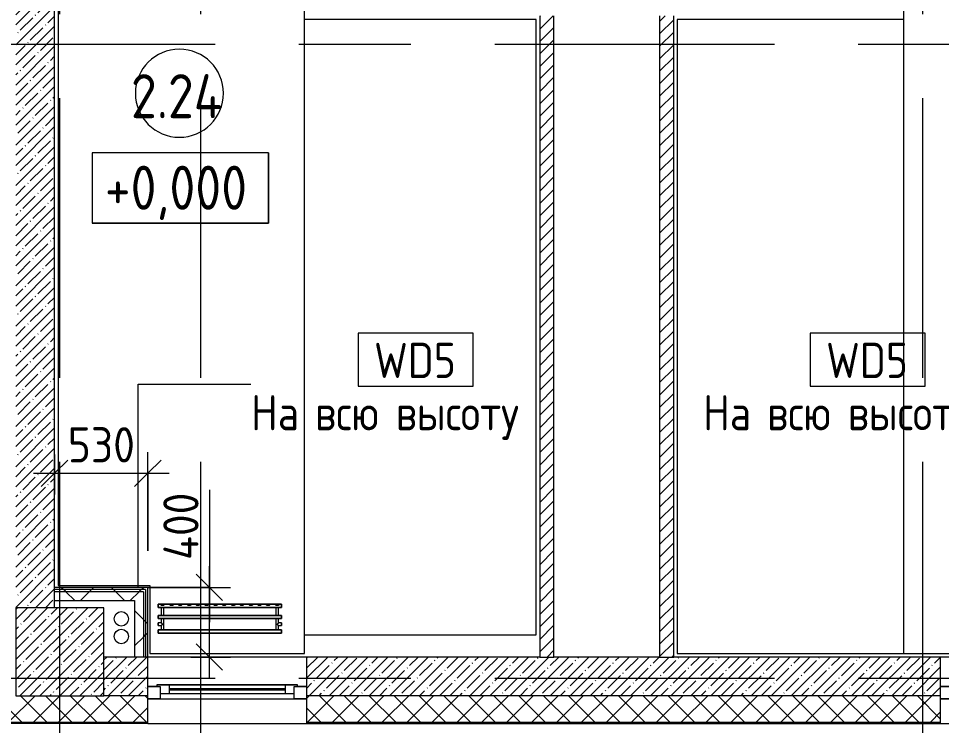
# Model space of a CAD drawing. Header units: millimetres. Extents: x 35143 to 244272, y -8553 to 29000.
# Drawn here: x 65425 to 70665, y -269 to 3745 of the extents above; entities that cross this region are included whole.
import ezdxf

# ---------------------------------------------------------------- set-up
doc = ezdxf.new("R2010")
doc.units = ezdxf.units.MM
doc.linetypes.add('Осевая', pattern=[3175, 635, -476.25, 1587.5, -476.25])
for name, color, linetype, lineweight in [('A-ANNO-DIMS', 7, 'Continuous', 9), ('A-ANNO-DIMS-100', 7, 'Continuous', 9), ('A-AREA-IDEN', 7, 'Continuous', 9), ('A-DETL', 7, 'Continuous', 9), ('A-GLAZ', 7, 'Continuous', 9), ('A-WALL', 7, 'Continuous', 9), ('A-WALL-1', 7, 'Continuous', 13), ('A-WALL-IDEN', 7, 'Continuous', 9), ('G-ANNO-DIMS', 7, 'Continuous', 9), ('I-WALL', 7, 'Continuous', 9), ('S-COLS', 7, 'Continuous', 9), ('Оси', 7, 'Continuous', 9), ('Оси-2', 7, 'Осевая', 9)]:
    doc.layers.add(name, color=color, linetype=linetype, lineweight=lineweight)
for name, color, linetype, lineweight, true_color in [('A-FLOR-1', 7, 'Continuous', 9, 0xaaaaaa), ('A-WALL-2', 7, 'Continuous', 13, 0x008040), ('I-WALL-2', 7, 'Continuous', 9, 0x008040), ('M-EQPM-1', 7, 'Continuous', 9, 0xaaaaaa)]:
    doc.layers.add(name, color=color, linetype=linetype, lineweight=lineweight, true_color=true_color)
doc.styles.add('GOST Common', font='GOST_Common.ttf', dxfattribs={"width": 0.9, "height": 250})
doc.styles.add('GOST Common_1', font='GOST_Common.ttf', dxfattribs={"width": 0.9, "height": 200})
doc.styles.add('ISOCPEUR_1', font='isocpeur.ttf', dxfattribs={"width": 0.9, "height": 200})
doc.dimstyles.new('ISO-2_0_0_9К_Средний_округл2', dxfattribs={"dimscale": 304.8, "dimtxt": 199.196235, "dimasz": 0.492126, "dimexe": 0.393701, "dimexo": 0, "dimgap": 0, "dimtad": 1, "dimdec": 0, "dimrnd": 10, "dimzin": 0, "dimdsep": 46, "dimtxsty": 'ISOCPEUR_1', "dimblk1": 'OBLIQUE', "dimblk2": 'OBLIQUE', "dimsah": 1, "dimcen": 0.09, "dimdle": 0.393701, "dimazin": 0, "dimtfac": 1, "dimtdec": 4, "dimtix": 1, "dimtmove": 0, "dimatfit": 3, "dimfxl": 1, "dimtvp": 1, "dimtolj": 1, "dimtzin": 0, "dimarcsym": 2})
doc.dimstyles.new('ISO-2_0_0_9К_Средний_округл2_1', dxfattribs={"dimscale": 304.8, "dimtxt": 199.196235, "dimasz": 0.492126, "dimexe": 0.393701, "dimexo": 0, "dimgap": 0, "dimtad": 1, "dimdec": 0, "dimrnd": 10, "dimzin": 0, "dimdsep": 46, "dimtxsty": 'ISOCPEUR_1', "dimblk1": 'OBLIQUE', "dimblk2": 'OBLIQUE', "dimsah": 1, "dimcen": 0.09, "dimdle": 0.393701, "dimazin": 0, "dimtfac": 1, "dimtdec": 4, "dimtix": 1, "dimtmove": 1, "dimatfit": 3, "dimfxl": 1, "dimtvp": 1, "dimtolj": 1, "dimtzin": 0, "dimarcsym": 2})
pattern_1 = [(45, (0, 0), (-57.02463, 57.02463), []), (45, (57.025, 0), (-57.02463, 57.02463), [100.806, -20.161, 3.353, -16.808])]
pattern_2 = [(45, (0, 0), (-35.35534, 35.35534), [])]
pattern_3 = [(45, (0, 0), (-141.42136, 141.42136), []), (135, (0, 0), (-141.42136, -141.42136), [])]

# ---------------------------------------------------------------- blocks, each defined once
blk = doc.blocks.new('BSC_Колонна _Прямоугольная - 500х500-V10-План монтажа стен и перегородок 2 этажа в осях 12-23')
at = {"layer": 'S-COLS'}
h = blk.add_hatch(dxfattribs=at)
h.set_pattern_fill('FP_11', color=256, style=0, pattern_type=2)
h.set_pattern_definition([(45, (-65660, -150), (-57.02463, 57.02463), []), (45, (-65602.975, -150), (-57.02463, 57.02463), [100.806, -20.161, 3.353, -16.808])])
h.paths.add_polyline_path([(-250, -250), (250, -250), (250, 250), (-250, 250), (-250, 184.5)])
for p, q in [((250, 250), (-250, 250)), ((-250, 250), (-250, -250)), ((250, -250), (250, 250)), ((-250, -250), (250, -250))]:
    blk.add_line(p, q, dxfattribs=at)
blk = doc.blocks.new('120_Окно_СКБ_1Ст - 120_Окно_СКБ_1Ст 900х2500_h_-22445987-План монтажа стен и перегородок 2 этажа в осях 12-23')
at = {"layer": 'A-GLAZ'}
for p, q in [((-450, -127), (-450, -57)), ((-450, -57), (-380, -57)), ((450, -57), (-450, -57)), ((-380, -57), (-380, -127)), ((380, -87), (-380, -87)), ((-380, -87), (-380, -127)), ((-330, -137), (-330, -87)), ((330, -137), (330, -87)), ((380, -127), (380, -57)), ((380, -57), (450, -57)), ((380, -127), (380, -87)), ((450, -57), (450, -127)), ((-380, -127), (-450, -127)), ((-450, -127), (-400, -127)), ((-380, -127), (-400, -127)), ((-400, -127), (-400, -137)), ((-400, -137), (400, -137)), ((400, -137), (-400, -137)), ((-330, -107), (330, -107)), ((330, -117), (-330, -117)), ((450, -127), (380, -127)), ((400, -127), (380, -127)), ((400, -127), (450, -127)), ((400, -137), (400, -127))]:
    blk.add_line(p, q, dxfattribs=at)
blk = doc.blocks.new('radiator_prado_classic_z_tip_30_po exemplyaru - Classic Z Тип 30-500-V62-План монтажа стен и перегородок 2 этажа в осях 12-23')
at = {"layer": 'M-EQPM-1'}
for p, q in [((0, 228), (0, 210)), ((700, 228), (0, 228)), ((0, 210), (0, 228)), ((0, 228), (12.5, 228)), ((0, 210), (700, 210)), ((17.5, 210), (0, 210)), ((12.5, 228), (37.5, 228)), ((37.5, 228), (12.5, 228)), ((12.5, 228), (37.5, 228)), ((12.5, 228), (17.5, 223)), ((12.5, 228), (17.5, 223)), ((32.5, 223), (17.5, 223)), ((17.5, 223), (32.5, 223)), ((17.5, 210), (17.5, 164)), ((17.5, 210), (17.5, 164)), ((19.7, 210), (17.5, 210)), ((17.5, 210), (21.2, 210)), ((32.5, 210), (17.5, 210)), ((17.5, 210), (32.5, 210)), ((31.5, 210), (18.5, 210)), ((21.2, 210), (19.7, 210)), ((26.9, 210), (21.2, 210)), ((21.2, 210), (32.5, 210)), ((28.7, 210), (26.9, 210)), ((32.2, 210), (28.7, 210)), ((32.5, 210), (32.2, 210)), ((32.5, 223), (37.5, 228)), ((37.5, 228), (32.5, 223)), ((32.5, 164), (32.5, 210)), ((32.5, 164), (32.5, 210)), ((667.5, 210), (32.5, 210)), ((37.9, 228), (62.5, 228)), ((62.5, 228), (87.5, 228)), ((87.5, 228), (62.5, 228)), ((62.5, 228), (87.5, 228)), ((62.5, 228), (67.5, 223)), ((62.5, 228), (67.5, 223)), ((82.5, 223), (67.5, 223)), ((67.5, 223), (82.5, 223)), ((82.5, 223), (87.5, 228)), ((87.5, 228), (82.5, 223)), ((87.5, 228), (112.5, 228)), ((112.5, 228), (137.5, 228)), ((137.5, 228), (112.5, 228)), ((112.5, 228), (137.5, 228)), ((112.5, 228), (117.5, 223)), ((112.5, 228), (117.5, 223)), ((132.5, 223), (117.5, 223)), ((117.5, 223), (132.5, 223)), ((132.5, 223), (137.5, 228)), ((137.5, 228), (132.5, 223)), ((137.5, 228), (162.5, 228)), ((162.5, 228), (187.5, 228)), ((187.5, 228), (162.5, 228)), ((162.5, 228), (187.5, 228)), ((162.5, 228), (167.5, 223)), ((162.5, 228), (167.5, 223)), ((182.5, 223), (167.5, 223)), ((167.5, 223), (182.5, 223)), ((182.5, 223), (187.5, 228)), ((187.5, 228), (182.5, 223)), ((187.5, 228), (212.5, 228)), ((212.5, 228), (237.5, 228)), ((237.5, 228), (212.5, 228)), ((212.5, 228), (237.5, 228)), ((212.5, 228), (217.5, 223)), ((212.5, 228), (217.5, 223)), ((232.5, 223), (217.5, 223)), ((217.5, 223), (232.5, 223)), ((232.5, 223), (237.5, 228)), ((237.5, 228), (232.5, 223)), ((237.5, 228), (262.5, 228)), ((262.5, 228), (287.5, 228)), ((287.5, 228), (262.5, 228)), ((262.5, 228), (287.5, 228)), ((262.5, 228), (267.5, 223)), ((262.5, 228), (267.5, 223)), ((282.5, 223), (267.5, 223)), ((267.5, 223), (282.5, 223)), ((282.5, 223), (287.5, 228)), ((287.5, 228), (282.5, 223)), ((287.5, 228), (312.5, 228)), ((312.5, 228), (337.5, 228)), ((337.5, 228), (312.5, 228)), ((312.5, 228), (337.5, 228)), ((312.5, 228), (317.5, 223)), ((312.5, 228), (317.5, 223)), ((332.5, 223), (317.5, 223)), ((317.5, 223), (332.5, 223)), ((332.5, 223), (337.5, 228)), ((337.5, 228), (332.5, 223)), ((337.5, 228), (362.5, 228)), ((362.5, 228), (387.5, 228)), ((387.5, 228), (362.5, 228)), ((362.5, 228), (387.5, 228)), ((362.5, 228), (367.5, 223)), ((362.5, 228), (367.5, 223)), ((382.5, 223), (367.5, 223)), ((367.5, 223), (382.5, 223)), ((382.5, 223), (387.5, 228)), ((387.5, 228), (382.5, 223)), ((387.5, 228), (412.5, 228)), ((412.5, 228), (437.5, 228)), ((437.5, 228), (412.5, 228)), ((412.5, 228), (437.5, 228)), ((412.5, 228), (417.5, 223)), ((412.5, 228), (417.5, 223)), ((432.5, 223), (417.5, 223)), ((417.5, 223), (432.5, 223)), ((432.5, 223), (437.5, 228)), ((437.5, 228), (432.5, 223)), ((437.5, 228), (462.5, 228)), ((462.5, 228), (487.5, 228)), ((487.5, 228), (462.5, 228)), ((462.5, 228), (487.5, 228)), ((462.5, 228), (467.5, 223)), ((462.5, 228), (467.5, 223)), ((482.5, 223), (467.5, 223)), ((467.5, 223), (482.5, 223)), ((482.5, 223), (487.5, 228)), ((487.5, 228), (482.5, 223)), ((487.5, 228), (512.5, 228)), ((512.5, 228), (537.5, 228)), ((537.5, 228), (512.5, 228)), ((512.5, 228), (537.5, 228)), ((512.5, 228), (517.5, 223)), ((512.5, 228), (517.5, 223)), ((532.5, 223), (517.5, 223)), ((517.5, 223), (532.5, 223)), ((532.5, 223), (537.5, 228)), ((537.5, 228), (532.5, 223)), ((537.5, 228), (562.5, 228)), ((562.5, 228), (587.5, 228)), ((587.5, 228), (562.5, 228)), ((562.5, 228), (587.5, 228)), ((562.5, 228), (567.5, 223)), ((562.5, 228), (567.5, 223)), ((582.5, 223), (567.5, 223)), ((567.5, 223), (582.5, 223)), ((582.5, 223), (587.5, 228)), ((587.5, 228), (582.5, 223)), ((587.5, 228), (612.5, 228)), ((612.5, 228), (637.5, 228)), ((637.5, 228), (612.5, 228)), ((612.5, 228), (637.5, 228)), ((612.5, 228), (617.5, 223)), ((617.5, 223), (612.5, 228)), ((632.5, 223), (617.5, 223)), ((617.5, 223), (632.5, 223)), ((632.5, 223), (637.5, 228)), ((637.5, 228), (632.5, 223)), ((637.5, 228), (662.5, 228)), ((662.5, 228), (687.5, 228)), ((687.5, 228), (662.5, 228)), ((662.5, 228), (687.5, 228)), ((662.5, 228), (667.5, 223)), ((662.5, 228), (667.5, 223)), ((682.5, 223), (667.5, 223)), ((667.5, 223), (682.5, 223)), ((667.5, 210), (667.5, 164)), ((667.5, 210), (667.5, 164)), ((675, 210), (667.5, 210)), ((667.5, 210), (682.5, 210)), ((675, 210), (667.5, 210)), ((667.5, 210), (675, 210)), ((675, 210), (668.5, 210)), ((675, 210), (675, 210)), ((682.5, 210), (675, 210)), ((675, 210), (675, 210)), ((682.5, 210), (675, 210)), ((675, 210), (675, 210)), ((675, 210), (682.5, 210)), ((681.5, 210), (675, 210)), ((682.5, 223), (687.5, 228)), ((687.5, 228), (682.5, 223)), ((682.5, 164), (682.5, 210)), ((682.5, 164), (682.5, 210)), ((700, 210), (682.5, 210)), ((687.5, 228), (700, 228)), ((700, 210), (700, 228)), ((700, 228), (700, 210)), ((700, 164), (0, 164)), ((0, 164), (0, 146)), ((0, 146), (0, 164)), ((0, 164), (17.5, 164)), ((23.1, 164), (17.5, 164)), ((17.5, 164), (32.5, 164)), ((19.7, 164), (17.5, 164)), ((17.5, 164), (32.5, 164)), ((18.5, 164), (31.5, 164)), ((21.2, 164), (19.7, 164)), ((26.9, 164), (21.2, 164)), ((32.2, 164), (23.1, 164)), ((28.7, 164), (26.9, 164)), ((32.5, 164), (28.7, 164)), ((32.5, 164), (32.2, 164)), ((32.5, 164), (667.5, 164)), ((675, 164), (667.5, 164)), ((667.5, 164), (682.5, 164)), ((675, 164), (667.5, 164)), ((667.5, 164), (675, 164)), ((668.5, 164), (675, 164)), ((675, 164), (675, 164)), ((682.5, 164), (675, 164)), ((675, 164), (675, 164)), ((682.5, 164), (675, 164)), ((675, 164), (675, 164)), ((675, 164), (682.5, 164)), ((675, 164), (681.5, 164)), ((682.5, 164), (700, 164)), ((700, 146), (700, 164)), ((700, 164), (700, 146)), ((0, 146), (700, 146)), ((17.5, 146), (0, 146)), ((17.5, 121.5), (0, 121.5)), ((17.5, 121.5), (0, 121.5)), ((0, 121.5), (0, 121.2)), ((0, 106.5), (0, 121.5)), ((0, 121.2), (0, 106.8)), ((0, 121.2), (0, 120.5)), ((0, 120.5), (0, 121.2)), ((0, 121.2), (0, 121.2)), ((0, 120.5), (0, 119.3)), ((0, 119.3), (0, 120.5)), ((0, 119.3), (0, 117.8)), ((0, 117.8), (0, 119.3)), ((0, 117.8), (0, 115.9)), ((0, 115.9), (0, 117.8)), ((0, 115.9), (0, 114)), ((0, 114), (0, 115.9)), ((0, 114), (0, 112.1)), ((0, 112.1), (0, 114)), ((0, 112.1), (0, 110.2)), ((0, 110.2), (0, 112.1)), ((0, 110.2), (0, 108.7)), ((0, 108.7), (0, 110.2)), ((0, 108.7), (0, 106.8)), ((0, 106.8), (0, 108.7)), ((0, 106.8), (0, 106.5)), ((0, 106.8), (0, 106.8)), ((0, 106.5), (17.5, 106.5)), ((0, 106.5), (17.5, 106.5)), ((17.5, 146), (17.5, 121.5)), ((17.5, 146), (17.5, 121.5)), ((17.5, 146), (32.5, 146)), ((32.5, 146), (17.5, 146)), ((17.5, 146), (17.8, 146)), ((32.5, 146), (17.5, 146)), ((17.5, 106.5), (17.5, 82)), ((17.5, 106.5), (17.5, 82)), ((17.8, 146), (32.5, 146)), ((31.5, 146), (18.5, 146)), ((32.5, 82), (32.5, 146)), ((32.5, 82), (32.5, 146)), ((667.5, 146), (32.5, 146)), ((667.5, 146), (667.5, 82)), ((667.5, 146), (667.5, 82)), ((667.5, 146), (675, 146)), ((682.5, 146), (667.5, 146)), ((667.5, 146), (675, 146)), ((675, 146), (667.5, 146)), ((675, 146), (668.5, 146)), ((675, 146), (675, 146)), ((675, 146), (682.5, 146)), ((675, 146), (675, 146)), ((675, 146), (682.5, 146)), ((675, 146), (675, 146)), ((682.5, 146), (675, 146)), ((681.5, 146), (675, 146)), ((682.5, 121.5), (682.5, 146)), ((682.5, 121.5), (682.5, 146)), ((700, 146), (682.5, 146)), ((700, 121.5), (682.5, 121.5)), ((700, 121.5), (682.5, 121.5)), ((682.5, 82), (682.5, 106.5)), ((682.5, 106.5), (700, 106.5)), ((682.5, 82), (682.5, 106.5)), ((682.5, 106.5), (700, 106.5)), ((700, 121.5), (700, 106.5)), ((700, 121.2), (700, 121.5)), ((700, 121.5), (700, 121.2)), ((700, 121.2), (700, 121.5)), ((700, 106.8), (700, 121.2)), ((700, 121.2), (700, 106.8)), ((700, 106.8), (700, 121.2)), ((700, 106.5), (700, 106.8)), ((700, 106.8), (700, 106.5)), ((700, 106.5), (700, 106.8)), ((700, 82), (0, 82)), ((0, 82), (0, 64)), ((0, 64), (0, 82)), ((0, 82), (17.5, 82)), ((700, 64), (0, 64)), ((0, 64), (700, 64)), ((32.5, 82), (17.5, 82)), ((17.5, 82), (31.5, 82)), ((26.9, 82), (17.5, 82)), ((17.5, 82), (32.5, 82)), ((18.5, 82), (31.5, 82)), ((31.5, 82), (26.9, 82)), ((31.5, 82), (32.5, 82)), ((32.2, 82), (31.5, 82)), ((32.5, 82), (32.2, 82)), ((32.5, 82), (667.5, 82)), ((675, 82), (667.5, 82)), ((667.5, 82), (682.5, 82)), ((675, 82), (667.5, 82)), ((667.5, 82), (675, 82)), ((668.5, 82), (675, 82)), ((675, 82), (675, 82)), ((682.5, 82), (675, 82)), ((675, 82), (675, 82)), ((682.5, 82), (675, 82)), ((675, 82), (675, 82)), ((675, 82), (682.5, 82)), ((675, 82), (681.5, 82)), ((682.5, 82), (700, 82)), ((700, 64), (700, 82)), ((700, 82), (700, 64))]:
    blk.add_line(p, q, dxfattribs=at)
for points, knots in [([(17.8, 121.2), (17.7, 121.3), (17.7, 121.3), (17.5, 121.5), (17.5, 121.5), (17.5, 121.5)], [0.8571429, 0.8571429, 0.8571429, 0.8571429, 0.8928571, 0.9285714, 1, 1, 1, 1]), ([(17.5, 121.5), (17.5, 121.5), (17.5, 121.5), (17.7, 121.3), (17.7, 121.3), (17.8, 121.2)], [0, 0, 0, 0, 0.0714286, 0.1071429, 0.1428571, 0.1428571, 0.1428571, 0.1428571]), ([(17.5, 121.5), (17.5, 121.5), (17.5, 121.5), (17.7, 121.3), (17.7, 121.3), (17.8, 121.2)], [0, 0, 0, 0, 0.0714286, 0.1071429, 0.1428571, 0.1428571, 0.1428571, 0.1428571]), ([(25, 114), (24.5, 114.5), (23.6, 115.4), (22.4, 116.6), (21.6, 117.4), (21.1, 117.9), (20.8, 118.2), (20.5, 118.5), (20.2, 118.8), (19.8, 119.1), (19.6, 119.4), (19.3, 119.7), (19, 120), (18.7, 120.3), (18.5, 120.5), (18.3, 120.7), (18.1, 120.9), (17.9, 121.1), (17.8, 121.2), (17.7, 121.3), (17.5, 121.5), (17.5, 121.5), (17.5, 121.5)], [0, 0, 0, 0, 0.142857, 0.285714, 0.357143, 0.392857, 0.428571, 0.464286, 0.5, 0.535714, 0.571429, 0.607143, 0.642857, 0.678571, 0.714286, 0.75, 0.785714, 0.821429, 0.857143, 0.892857, 0.928571, 1, 1, 1, 1]), ([(17.5, 106.5), (17.5, 106.5), (17.5, 106.5), (17.7, 106.7), (17.8, 106.8), (17.9, 106.9), (18.1, 107.1), (18.3, 107.3), (18.5, 107.5), (18.7, 107.7), (19, 108), (19.3, 108.3), (19.6, 108.6), (19.8, 108.9), (20.3, 109.3), (20.7, 109.7), (21.1, 110.1), (21.6, 110.6), (22.4, 111.4), (23.6, 112.6), (24.5, 113.5), (25, 114)], [0, 0, 0, 0, 0.071429, 0.107143, 0.142857, 0.178571, 0.214286, 0.25, 0.285714, 0.321429, 0.357143, 0.392857, 0.428571, 0.464286, 0.5, 0.571429, 0.607143, 0.642857, 0.714286, 0.857143, 1, 1, 1, 1]), ([(17.5, 106.5), (17.5, 106.5), (17.5, 106.5), (17.7, 106.7), (17.7, 106.7), (17.8, 106.8)], [0, 0, 0, 0, 0.0714286, 0.1071429, 0.1428571, 0.1428571, 0.1428571, 0.1428571]), ([(17.8, 106.8), (17.7, 106.7), (17.7, 106.7), (17.5, 106.5), (17.5, 106.5), (17.5, 106.5)], [0.8571429, 0.8571429, 0.8571429, 0.8571429, 0.8928571, 0.9285714, 1, 1, 1, 1]), ([(17.8, 106.8), (17.7, 106.7), (17.7, 106.7), (17.5, 106.5), (17.5, 106.5), (17.5, 106.5)], [0.8571429, 0.8571429, 0.8571429, 0.8571429, 0.8928571, 0.9285714, 1, 1, 1, 1]), ([(17.8, 121.2), (17.8, 121.2), (17.9, 121.1), (18.1, 120.9), (18.3, 120.7), (18.5, 120.5), (18.7, 120.3), (19, 120), (19.3, 119.7), (19.6, 119.4), (19.8, 119.1), (20.3, 118.7), (20.7, 118.3), (21.1, 117.9), (21.6, 117.4), (22.4, 116.6), (23.1, 115.9), (23.6, 115.4)], [0.1428571, 0.1428571, 0.1428571, 0.1428571, 0.1785714, 0.2142857, 0.25, 0.2857143, 0.3214286, 0.3571429, 0.3928571, 0.4285714, 0.4642857, 0.5, 0.5714286, 0.6071429, 0.6428571, 0.7142857, 0.8571429, 0.8571429, 0.8571429, 0.8571429]), ([(22.1, 111.1), (21.9, 110.9), (21.6, 110.6), (21.1, 110.1), (20.8, 109.8), (20.5, 109.5), (20.2, 109.2), (19.8, 108.9), (19.6, 108.6), (19.3, 108.3), (19, 108), (18.7, 107.7), (18.5, 107.5), (18.3, 107.3), (18.1, 107.1), (17.9, 106.9), (17.8, 106.8), (17.8, 106.8)], [0.2857143, 0.2857143, 0.2857143, 0.2857143, 0.3571429, 0.3928571, 0.4285714, 0.4642857, 0.5, 0.5357143, 0.5714286, 0.6071429, 0.6428571, 0.6785714, 0.7142857, 0.75, 0.7857143, 0.8214286, 0.8571429, 0.8571429, 0.8571429, 0.8571429]), ([(17.8, 106.8), (17.8, 106.8), (17.9, 106.9), (18.1, 107.1), (18.3, 107.3), (18.5, 107.5), (18.7, 107.7), (19, 108), (19.3, 108.3), (19.6, 108.6), (19.9, 108.8), (20.3, 109.3), (20.6, 109.6), (20.8, 109.8)], [0.1428571, 0.1428571, 0.1428571, 0.1428571, 0.1785714, 0.2142857, 0.25, 0.2857143, 0.3214286, 0.3571429, 0.3928571, 0.4285714, 0.4642857, 0.5, 0.5714286, 0.5714286, 0.5714286, 0.5714286]), ([(19.6, 119.4), (19.7, 119.3), (19.9, 119.2), (20.3, 118.7), (20.6, 118.4), (20.8, 118.2)], [0.4285714, 0.4285714, 0.4285714, 0.4285714, 0.4642857, 0.5, 0.5714286, 0.5714286, 0.5714286, 0.5714286]), ([(22.1, 116.9), (21.9, 117.1), (21.6, 117.4), (21.1, 117.9), (20.9, 118.1), (20.8, 118.2)], [0.2857143, 0.2857143, 0.2857143, 0.2857143, 0.3571429, 0.3928571, 0.4285714, 0.4285714, 0.4285714, 0.4285714]), ([(20.8, 118.2), (20.9, 118.1), (21.1, 117.9), (21.6, 117.4), (21.9, 117.1), (22.1, 116.9)], [0.5714286, 0.5714286, 0.5714286, 0.5714286, 0.6071429, 0.6428571, 0.7142857, 0.7142857, 0.7142857, 0.7142857]), ([(20.8, 109.8), (20.9, 109.9), (21.1, 110.1), (21.6, 110.6), (21.9, 110.9), (22.1, 111.1)], [0.5714286, 0.5714286, 0.5714286, 0.5714286, 0.6071429, 0.6428571, 0.7142857, 0.7142857, 0.7142857, 0.7142857]), ([(22.1, 111.1), (21.9, 110.9), (21.6, 110.6), (21.1, 110.1), (20.9, 109.9), (20.8, 109.8)], [0.2857143, 0.2857143, 0.2857143, 0.2857143, 0.3571429, 0.3928571, 0.4285714, 0.4285714, 0.4285714, 0.4285714]), ([(675, 114), (675.5, 114.5), (676.4, 115.4), (677.6, 116.6), (678.4, 117.4), (678.9, 117.9), (679.2, 118.2), (679.5, 118.5), (679.8, 118.8), (680.1, 119.2), (680.4, 119.4), (680.7, 119.7), (681, 120), (681.3, 120.3), (681.5, 120.5), (681.7, 120.7), (681.9, 120.9), (682.1, 121.1), (682.2, 121.2), (682.3, 121.3), (682.5, 121.5), (682.5, 121.5), (682.5, 121.5)], [0, 0, 0, 0, 0.142857, 0.285714, 0.357143, 0.392857, 0.428571, 0.464286, 0.5, 0.535714, 0.571429, 0.607143, 0.642857, 0.678571, 0.714286, 0.75, 0.785714, 0.821429, 0.857143, 0.892857, 0.928571, 1, 1, 1, 1]), ([(682.5, 106.5), (682.5, 106.5), (682.5, 106.5), (682.3, 106.7), (682.2, 106.8), (682.1, 106.9), (681.9, 107.1), (681.7, 107.3), (681.5, 107.5), (681.3, 107.7), (681, 108), (680.7, 108.3), (680.4, 108.6), (680.1, 108.8), (679.7, 109.3), (679.3, 109.7), (678.9, 110.1), (678.4, 110.6), (677.6, 111.4), (676.4, 112.6), (675.5, 113.5), (675, 114)], [0, 0, 0, 0, 0.071429, 0.107143, 0.142857, 0.178571, 0.214286, 0.25, 0.285714, 0.321429, 0.357143, 0.392857, 0.428571, 0.464286, 0.5, 0.571429, 0.607143, 0.642857, 0.714286, 0.857143, 1, 1, 1, 1]), ([(682.2, 121.2), (682.2, 121.2), (682.1, 121.1), (681.9, 120.9), (681.7, 120.7), (681.5, 120.5), (681.3, 120.3), (681, 120), (680.7, 119.7), (680.4, 119.4), (680.1, 119.2), (679.7, 118.7), (679.3, 118.3), (678.9, 117.9), (678.4, 117.4), (677.6, 116.6), (676.9, 115.9), (676.4, 115.4)], [0.1428571, 0.1428571, 0.1428571, 0.1428571, 0.1785714, 0.2142857, 0.25, 0.2857143, 0.3214286, 0.3571429, 0.3928571, 0.4285714, 0.4642857, 0.5, 0.5714286, 0.6071429, 0.6428571, 0.7142857, 0.8571429, 0.8571429, 0.8571429, 0.8571429]), ([(682.2, 121.2), (682.2, 121.2), (682.1, 121.1), (681.9, 120.9), (681.7, 120.7), (681.5, 120.5), (681.3, 120.3), (681, 120), (680.7, 119.7), (680.4, 119.4), (680.1, 119.2), (679.7, 118.7), (679.3, 118.3), (678.9, 117.9), (678.4, 117.4), (677.6, 116.6), (676.9, 115.9), (676.4, 115.4)], [0.1428571, 0.1428571, 0.1428571, 0.1428571, 0.1785714, 0.2142857, 0.25, 0.2857143, 0.3214286, 0.3571429, 0.3928571, 0.4285714, 0.4642857, 0.5, 0.5714286, 0.6071429, 0.6428571, 0.7142857, 0.8571429, 0.8571429, 0.8571429, 0.8571429]), ([(676.4, 115.4), (676.9, 115.9), (677.6, 116.6), (678.4, 117.4), (678.9, 117.9), (679.2, 118.2), (679.5, 118.5), (679.8, 118.8), (680.1, 119.2), (680.4, 119.4), (680.7, 119.7), (681, 120), (681.3, 120.3), (681.5, 120.5), (681.7, 120.7), (681.9, 120.9), (682.1, 121.1), (682.2, 121.2), (682.2, 121.2)], [0.1428571, 0.1428571, 0.1428571, 0.1428571, 0.2857143, 0.3571429, 0.3928571, 0.4285714, 0.4642857, 0.5, 0.5357143, 0.5714286, 0.6071429, 0.6428571, 0.6785714, 0.7142857, 0.75, 0.7857143, 0.8214286, 0.8571429, 0.8571429, 0.8571429, 0.8571429]), ([(677.9, 111.1), (678.1, 110.9), (678.4, 110.6), (678.9, 110.1), (679.2, 109.8), (679.5, 109.5), (679.8, 109.2), (680.1, 108.8), (680.4, 108.6), (680.7, 108.3), (681, 108), (681.3, 107.7), (681.5, 107.5), (681.7, 107.3), (681.9, 107.1), (682.1, 106.9), (682.2, 106.8), (682.2, 106.8)], [0.2857143, 0.2857143, 0.2857143, 0.2857143, 0.3571429, 0.3928571, 0.4285714, 0.4642857, 0.5, 0.5357143, 0.5714286, 0.6071429, 0.6428571, 0.6785714, 0.7142857, 0.75, 0.7857143, 0.8214286, 0.8571429, 0.8571429, 0.8571429, 0.8571429]), ([(677.9, 111.1), (678.1, 110.9), (678.4, 110.6), (678.9, 110.1), (679.2, 109.8), (679.5, 109.5), (679.8, 109.2), (680.1, 108.8), (680.4, 108.6), (680.7, 108.3), (681, 108), (681.3, 107.7), (681.5, 107.5), (681.7, 107.3), (681.9, 107.1), (682.1, 106.9), (682.2, 106.8), (682.2, 106.8)], [0.2857143, 0.2857143, 0.2857143, 0.2857143, 0.3571429, 0.3928571, 0.4285714, 0.4642857, 0.5, 0.5357143, 0.5714286, 0.6071429, 0.6428571, 0.6785714, 0.7142857, 0.75, 0.7857143, 0.8214286, 0.8571429, 0.8571429, 0.8571429, 0.8571429]), ([(682.2, 106.8), (682.2, 106.8), (682.1, 106.9), (681.9, 107.1), (681.7, 107.3), (681.5, 107.5), (681.3, 107.7), (681, 108), (680.7, 108.3), (680.4, 108.6), (680.1, 108.8), (679.7, 109.3), (679.3, 109.7), (678.9, 110.1), (678.4, 110.6), (678.1, 110.9), (677.9, 111.1)], [0.1428571, 0.1428571, 0.1428571, 0.1428571, 0.1785714, 0.2142857, 0.25, 0.2857143, 0.3214286, 0.3571429, 0.3928571, 0.4285714, 0.4642857, 0.5, 0.5714286, 0.6071429, 0.6428571, 0.7142857, 0.7142857, 0.7142857, 0.7142857]), ([(682.5, 121.5), (682.5, 121.5), (682.5, 121.5), (682.3, 121.3), (682.3, 121.3), (682.2, 121.2)], [0, 0, 0, 0, 0.0714286, 0.1071429, 0.1428571, 0.1428571, 0.1428571, 0.1428571]), ([(682.5, 121.5), (682.5, 121.5), (682.5, 121.5), (682.3, 121.3), (682.3, 121.3), (682.2, 121.2)], [0, 0, 0, 0, 0.0714286, 0.1071429, 0.1428571, 0.1428571, 0.1428571, 0.1428571]), ([(682.2, 121.2), (682.3, 121.3), (682.3, 121.3), (682.5, 121.5), (682.5, 121.5), (682.5, 121.5)], [0.8571429, 0.8571429, 0.8571429, 0.8571429, 0.8928571, 0.9285714, 1, 1, 1, 1]), ([(682.2, 106.8), (682.3, 106.7), (682.3, 106.7), (682.5, 106.5), (682.5, 106.5), (682.5, 106.5)], [0.8571429, 0.8571429, 0.8571429, 0.8571429, 0.8928571, 0.9285714, 1, 1, 1, 1]), ([(682.2, 106.8), (682.3, 106.7), (682.3, 106.7), (682.5, 106.5), (682.5, 106.5), (682.5, 106.5)], [0.8571429, 0.8571429, 0.8571429, 0.8571429, 0.8928571, 0.9285714, 1, 1, 1, 1]), ([(682.5, 106.5), (682.5, 106.5), (682.5, 106.5), (682.3, 106.7), (682.3, 106.7), (682.2, 106.8)], [0, 0, 0, 0, 0.0714286, 0.1071429, 0.1428571, 0.1428571, 0.1428571, 0.1428571])]:
    blk.add_open_spline(points, degree=3, knots=knots, dxfattribs=at)
for points in [[(20.8, 118.2), (20.7, 118.3), (20.5, 118.5), (20.2, 118.8), (19.9, 119.2), (19.6, 119.4), (19.3, 119.7), (19, 120), (18.7, 120.3), (18.5, 120.5), (18.3, 120.7), (18.1, 120.9), (17.9, 121.1), (17.8, 121.2), (17.8, 121.2)], [(17.8, 121.2), (17.8, 121.2), (17.9, 121.1), (18.1, 120.9), (18.3, 120.7), (18.5, 120.5), (18.7, 120.3), (19, 120), (19.3, 119.7), (19.5, 119.5), (19.6, 119.4)], [(19.6, 108.6), (19.5, 108.5), (19.3, 108.3), (19, 108), (18.7, 107.7), (18.5, 107.5), (18.3, 107.3), (18.1, 107.1), (17.9, 106.9), (17.8, 106.8), (17.8, 106.8)], [(20.8, 109.8), (20.7, 109.7), (20.5, 109.5), (20.2, 109.2), (19.9, 108.8), (19.7, 108.7), (19.6, 108.6)], [(23.6, 115.4), (23.1, 115.9), (22.6, 116.4), (22.1, 116.9)], [(22.1, 116.9), (22.6, 116.4), (23.1, 115.9), (23.6, 115.4)], [(25, 114), (24.5, 113.5), (23.6, 112.6), (22.6, 111.6), (22.1, 111.1)], [(22.1, 111.1), (22.6, 111.6), (23.1, 112.1), (23.6, 112.6)], [(23.6, 112.6), (23.1, 112.1), (22.6, 111.6), (22.1, 111.1)], [(25, 114), (24.5, 114.5), (24, 115), (23.6, 115.4)], [(23.6, 115.4), (24, 115), (24.5, 114.5), (25, 114)], [(23.6, 115.4), (24, 115), (24.5, 114.5), (25, 114)], [(23.6, 112.6), (24, 113), (24.5, 113.5), (25, 114)], [(25, 114), (24.5, 113.5), (24, 113), (23.6, 112.6)], [(676.4, 115.4), (676, 115), (675.5, 114.5), (675, 114)], [(676.4, 115.4), (676, 115), (675.5, 114.5), (675, 114)], [(675, 114), (675.5, 114.5), (676, 115), (676.4, 115.4)], [(675, 114), (675.5, 113.5), (676.4, 112.6), (677.4, 111.6), (677.9, 111.1)], [(675, 114), (675.5, 113.5), (676.4, 112.6), (677.4, 111.6), (677.9, 111.1)], [(677.9, 111.1), (677.4, 111.6), (676.4, 112.6), (675.5, 113.5), (675, 114)]]:
    blk.add_open_spline(points, degree=3, dxfattribs=at)
blk = doc.blocks.new('Марка_Помещения - Номер-25198446-План монтажа стен и перегородок 2 этажа в осях 12-23')
at = {"layer": 'A-AREA-IDEN'}
for start, end in [(360, 180), (180, 360)]:
    blk.add_arc((0, 0), 2.5, start, end, dxfattribs=at)
blk = doc.blocks.new('DIMBLOCK57-План монтажа стен и перегородок 2 этажа в осях 12-23')
at = {"layer": 'A-ANNO-DIMS-100'}
for p, q in [((66509.1, 1069.5), (66509.1, 571.1)), ((66509.5, 0), (66509.5, 635.5)), ((66509.1, 571.1), (66509.5, 317.7)), ((66160, 515.5), (66629.5, 515.5)), ((66509.5, 515.5), (66160, 515.5)), ((66403.5, 120), (66629.5, 120)), ((66509.5, 120), (66403.5, 120))]:
    blk.add_line(p, q, dxfattribs=at)
at = {"layer": 'A-ANNO-DIMS-100', "lineweight": 20}
for p, q in [((66509.5, 515.5), (66434.5, 590.5)), ((66509.5, 515.5), (66584.5, 440.5)), ((66509.5, 120), (66434.5, 195)), ((66509.5, 120), (66584.5, 45))]:
    blk.add_line(p, q, dxfattribs=at)
at = {"layer": 'A-ANNO-DIMS-100', "color": 0, "insert": (66247.8, 671.1), "char_height": 200, "width": 478.071, "attachment_point": 1, "rotation": 90, "line_spacing_factor": 1.149209, "style": 'ISOCPEUR_1'}
blk.add_mtext('400', dxfattribs=at)
blk = doc.blocks.new('_Oblique')
at = {"color": 0, "linetype": 'ByBlock', "lineweight": -2}
blk.add_line((-0.5, -0.5), (0.5, 0.5), dxfattribs=at)
blk = doc.blocks.new('DIMBLOCK58-План монтажа стен и перегородок 2 этажа в осях 12-23')
at = {"layer": 'A-ANNO-DIMS-100'}
for p, q in [((65630, 1269.5), (65630, 1043.4)), ((65630, 1163.4), (65630, 1269.5)), ((66160, 722), (66160, 1283.4)), ((65510, 1163.4), (66280, 1163.4)), ((66160, 1163.4), (66160, 722))]:
    blk.add_line(p, q, dxfattribs=at)
at = {"layer": 'A-ANNO-DIMS-100', "lineweight": 20}
for p, q in [((65630, 1163.4), (65705, 1238.4)), ((66160, 1163.4), (66235, 1238.4)), ((65630, 1163.4), (65555, 1088.4)), ((66160, 1163.4), (66085, 1088.4))]:
    blk.add_line(p, q, dxfattribs=at)
at = {"layer": 'A-ANNO-DIMS-100', "color": 0, "insert": (65705.4, 1424.7), "char_height": 200, "width": 455.087, "attachment_point": 1, "line_spacing_factor": 1.149209, "style": 'ISOCPEUR_1'}
blk.add_mtext('530', dxfattribs=at)
blk = doc.blocks.new('М_стена2 - Типоразмер-30678229-План монтажа стен и перегородок 2 этажа в осях 12-23')
at = {"layer": 'A-WALL-IDEN'}
for p, q in [((3.258, 1.523), (-3.273, 1.523)), ((-3.273, 1.523), (-3.273, -1.477)), ((3.258, -1.477), (3.258, 1.523)), ((-3.273, -1.477), (3.258, -1.477))]:
    blk.add_line(p, q, dxfattribs=at)
blk = doc.blocks.new('Высотные отметки - 10х4_h_-17668695-План монтажа стен и перегородок 2 этажа в осях 12-23')
at = {"layer": 'G-ANNO-DIMS'}
for p, q in [((-5, 4), (-5, 0)), ((5, 4), (-5, 4)), ((5, 4), (-5, 4)), ((-5, 4), (-5, 0)), ((5, 4), (5, 0)), ((5, 0), (5, 4)), ((5, 0), (-5, 0)), ((-5, 0), (5, 0))]:
    blk.add_line(p, q, dxfattribs=at)

msp = doc.modelspace()

# ---------------------------------------------------------------- hatches: boundary and pattern name
at = {"layer": 'A-WALL'}
h = msp.add_hatch(dxfattribs=at)
h.set_pattern_fill('FP_21', color=256, style=0, pattern_type=2)
h.set_pattern_definition([(45, (0, 0), (-70.71068, 70.71068), []), (135, (0, 0), (-70.71068, -70.71068), [])])
h.paths.add_polyline_path([(75700, -250), (75700, -100), (71560, -100), (71560, -250), (75449.1, -250)])
h.paths.add_polyline_path([(70660, -250), (70660, -100), (67060, -100), (67060, -250), (70352.2, -250)])
h.paths.add_polyline_path([(65983.5, -250), (66160, -250), (66160, -100), (65160, -100), (65160, -250), (65910, -250)])
h.paths.add_polyline_path([(61614.8, -250), (62060, -250), (62060, -100), (60910, -100), (60910, -250)])
h.paths.add_polyline_path([(58810, -250), (58810, -100), (58060, -100), (58060, -250), (58702.3, -250)])
h.paths.add_polyline_path([(57160, -250), (57160, -100), (56410, -100), (56410, -250), (56910, -250)])
h.paths.add_polyline_path([(52877.4, -250), (53310, -250), (53310, -100), (51910, -100), (51910, -250), (52149.3, -250)])
h.paths.add_polyline_path([(47410, -250), (48810, -250), (48810, -100), (47410, -100)])
h.paths.add_polyline_path([(43411.8, -250), (44036.3, -250), (44036.3, -100), (42660, -100), (42660, -250), (42683.7, -250)])
h.paths.add_polyline_path([(45310, -250), (45310, -100), (44936.3, -100), (44936.3, -250)])
h.paths.add_polyline_path([(39043.1, -250), (39560, -250), (39560, -100), (38742.7, -100), (38742.7, -250)])
at = {"layer": 'I-WALL'}
h = msp.add_hatch(dxfattribs=at)
h.set_pattern_fill('FP_17', color=256, style=0, pattern_type=2)
h.set_pattern_definition(pattern_1)
h.paths.add_polyline_path([(65410, 400), (65630, 400), (65630, 7400), (65410, 7400), (65410, 1492.5)])
h = msp.add_hatch(dxfattribs=at)
h.set_pattern_fill('FP_22', color=256, style=0, pattern_type=2)
h.set_pattern_definition(pattern_2)
h.paths.add_polyline_path([(68465, 120), (68465, 3760), (68385, 3760), (68385, 120)])
h = msp.add_hatch(dxfattribs=at)
h.set_pattern_fill('FP_22', color=256, style=0, pattern_type=2)
h.set_pattern_definition(pattern_2)
h.paths.add_polyline_path([(69145, 120), (69145, 3760), (69065, 3760), (69065, 120)])
h = msp.add_hatch(dxfattribs=at)
h.set_pattern_fill('FP_17', color=256, style=0, pattern_type=2)
h.set_pattern_definition(pattern_1)
h.paths.add_polyline_path([(71808.5, -100), (71860, -100), (71860, 120), (71560, 120), (71560, -100)])
h.paths.add_polyline_path([(70352.2, -100), (70660, -100), (70660, 120), (67060, 120), (67060, -100), (67439.8, -100)])
h.paths.add_polyline_path([(65983.5, -100), (66160, -100), (66160, 120), (65910, 120), (65910, -100)])
at = {"layer": 'I-WALL-2'}
h = msp.add_hatch(dxfattribs=at)
h.set_pattern_fill('FP_58', color=256, style=0, pattern_type=2)
h.set_pattern_definition(pattern_3)
h.paths.add_polyline_path([(66147.5, 503), (66160, 503), (66160, 515.5), (65630, 515.5), (65630, 503), (65983.5, 503)])
h = msp.add_hatch(dxfattribs=at)
h.set_pattern_fill('FP_58', color=256, style=0, pattern_type=2)
h.set_pattern_definition(pattern_3)
h.paths.add_polyline_path([(66135, 490.5), (66147.5, 490.5), (66147.5, 503), (65630, 503), (65630, 490.5), (65983.5, 490.5)])
h = msp.add_hatch(dxfattribs=at)
h.set_pattern_fill('FP_58', color=256, style=0, pattern_type=2)
h.set_pattern_definition(pattern_3)
h.paths.add_polyline_path([(66085, 440.5), (66135, 440.5), (66135, 490.5), (65630, 490.5), (65630, 440.5), (65983.5, 440.5)])
h = msp.add_hatch(dxfattribs=at)
h.set_pattern_fill('FP_58', color=256, style=0, pattern_type=2)
h.set_pattern_definition(pattern_3)
h.paths.add_polyline_path([(66147.5, 120), (66147.5, 490.5), (66135, 490.5), (66135, 120)])
h = msp.add_hatch(dxfattribs=at)
h.set_pattern_fill('FP_58', color=256, style=0, pattern_type=2)
h.set_pattern_definition(pattern_3)
h.paths.add_polyline_path([(66147.5, 120), (66160, 120), (66160, 503), (66147.5, 503), (66147.5, 334.5)])
h = msp.add_hatch(dxfattribs=at)
h.set_pattern_fill('FP_58', color=256, style=0, pattern_type=2)
h.set_pattern_definition(pattern_3)
h.paths.add_polyline_path([(66135, 120), (66135, 440.5), (66085, 440.5), (66085, 120)])

# ---------------------------------------------------------------- linework, layer by layer
at = {"layer": 'A-DETL'}
for centre in [(66009.4, 336.7), (66009.4, 236.7)]:
    msp.add_circle(centre, 41, dxfattribs=at)
at = {"layer": 'A-FLOR-1'}
for p, q in [((67049, 140), (67049, 7672)), ((70451, 140), (70451, 7660)), ((65650, 7380), (65650, 526.5)), ((68365, 3740), (67049, 3740)), ((68365, 245), (68365, 3740)), ((69165, 3740), (69165, 140)), ((70451, 3740), (69165, 3740)), ((65650, 526.5), (66171, 526.5)), ((66171, 526.5), (66171, 140)), ((67049, 245), (68365, 245)), ((66171, 140), (67049, 140)), ((69165, 140), (71549.5, 140))]:
    msp.add_line(p, q, dxfattribs=at)
at = {"layer": 'A-WALL'}
for p, q in [((66160, -258), (66160, -100)), ((67060, -100), (67060, -258)), ((70660, -258), (70660, -100)), ((66160, -258), (58060, -258)), ((66160, -258), (75858, -258))]:
    msp.add_line(p, q, dxfattribs=at)
at = {"layer": 'A-WALL-1'}
for p, q in [((68385, 120), (68465, 120)), ((69065, 120), (69145, 120)), ((66160, -100), (65910, -100)), ((70660, -100), (67060, -100)), ((65160, -250), (66160, -250)), ((65160, -253), (66160, -253)), ((67060, -250), (70660, -250)), ((67060, -253), (70660, -253))]:
    msp.add_line(p, q, dxfattribs=at)
at = {"layer": 'A-WALL-2'}
for p, q in [((66147.5, 503), (65630, 503)), ((66135, 490.5), (65630, 490.5)), ((66135, 490.5), (66135, 120)), ((66147.5, 503), (66147.5, 120))]:
    msp.add_line(p, q, dxfattribs=at)
at = {"layer": 'A-WALL-IDEN'}
for p, q in [((66104.7, 1668), (66745.4, 1668)), ((66104.7, 515.1), (66104.7, 1668))]:
    msp.add_line(p, q, dxfattribs=at)
at = {"layer": 'I-WALL'}
for p, q in [((65630, 400), (65630, 7400)), ((68385, 3760), (68385, 120)), ((68465, 120), (68465, 3760)), ((69065, 3760), (69065, 120)), ((69145, 120), (69145, 3760)), ((68385, 120), (65910, 120)), ((66160, -100), (66160, 120)), ((67060, 120), (67060, -100)), ((69065, 120), (68465, 120)), ((71860, 120), (69145, 120)), ((70660, -100), (70660, 120))]:
    msp.add_line(p, q, dxfattribs=at)
at = {"layer": 'I-WALL-2'}
for p, q in [((66160, 515.5), (65630, 515.5)), ((66160, 120), (66160, 515.5)), ((65630, 440.5), (66085, 440.5)), ((66085, 440.5), (66085, 120))]:
    msp.add_line(p, q, dxfattribs=at)
at = {"layer": 'Оси'}
for p, q in [((65660, -1906.3), (65660, 593.7)), ((66460, -1906.3), (66460, 593.7)), ((70560, -1906.3), (70560, 593.7))]:
    msp.add_line(p, q, dxfattribs=at)
at = {"layer": 'Оси-2'}
for p, q in [((65660, 593.7), (65660, 24898.1)), ((66460, 593.7), (66460, 24898.1)), ((70560, 593.7), (70560, 24898.1)), ((38442.5, 3600), (82250, 3600)), ((38442.5, 0), (82250, 0))]:
    msp.add_line(p, q, dxfattribs=at)

# ---------------------------------------------------------------- block references
at = {"layer": 'A-AREA-IDEN', "xscale": 99.99999999999993, "yscale": 99.99999999999993, "zscale": 99.99999999999993}
msp.add_blockref('Марка_Помещения - Номер-25198446-План монтажа стен и перегородок 2 этажа в осях 12-23', (66339, 3320.3), dxfattribs=at)
at = {"layer": 'A-GLAZ', "rotation": 180}
for p in [(66610, -175), (71110, -175)]:
    msp.add_blockref('120_Окно_СКБ_1Ст - 120_Окно_СКБ_1Ст 900х2500_h_-22445987-План монтажа стен и перегородок 2 этажа в осях 12-23', p, dxfattribs=at)
at = {"layer": 'A-WALL-IDEN', "xscale": 99.99999999999993, "yscale": 99.99999999999993, "zscale": 99.99999999999993}
for p in [(67680.5, 1806), (70246.6, 1806)]:
    msp.add_blockref('М_стена2 - Типоразмер-30678229-План монтажа стен и перегородок 2 этажа в осях 12-23', p, dxfattribs=at)
at = {"layer": 'G-ANNO-DIMS', "xscale": 99.99999999999993, "yscale": 99.99999999999993, "zscale": 99.99999999999993}
msp.add_blockref('Высотные отметки - 10х4_h_-17668695-План монтажа стен и перегородок 2 этажа в осях 12-23', (66344.6, 2582.5), dxfattribs=at)
at = {"layer": 'M-EQPM-1'}
msp.add_blockref('radiator_prado_classic_z_tip_30_po exemplyaru - Classic Z Тип 30-500-V62-План монтажа стен и перегородок 2 этажа в осях 12-23', (66218.7, 192), dxfattribs=at)
at = {"layer": 'S-COLS'}
msp.add_blockref('BSC_Колонна _Прямоугольная - 500х500-V10-План монтажа стен и перегородок 2 этажа в осях 12-23', (65660, 150), dxfattribs=at)

# ---------------------------------------------------------------- texts
at = {"layer": 'A-AREA-IDEN', "insert": (66064.2, 3428.8), "char_height": 250, "width": 685.443, "attachment_point": 1, "style": 'GOST Common'}
msp.add_mtext('2.24', dxfattribs=at)
at = {"layer": 'A-WALL-IDEN', "char_height": 200, "attachment_point": 1, "style": 'GOST Common_1'}
for s, insert, width in [('WD5', (67444, 1904), 584.43), ('WD5', (70010.1, 1904), 584.43), ('На', (66745.4, 1607.1), 360.759), ('\\fGOST Common|b0|i0|c204|p34|;\\W.9; ', (67043, 1607.1), 79.367), ('\\fGOST Common|b0|i0|c204|p34|;\\W.9; ', (67501.4, 1607.1), 79.367), ('На', (69311.5, 1607.1), 360.759), ('\\fGOST Common|b0|i0|c204|p34|;\\W.9; ', (69609.1, 1607.1), 79.367), ('\\fGOST Common|b0|i0|c204|p34|;\\W.9; ', (70067.5, 1607.1), 79.367), ('всю', (67108.5, 1607.1), 476.202), ('высоту', (67566.9, 1607.1), 981.265), ('всю', (69674.6, 1607.1), 476.202), ('высоту', (70133, 1607.1), 981.265)]:
    msp.add_mtext(s, dxfattribs=dict(at, insert=insert, width=width))
at = {"layer": 'G-ANNO-DIMS', "insert": (65915.9, 2909.2), "char_height": 250, "width": 1028.823, "attachment_point": 1, "line_spacing_factor": 1.022761, "style": 'GOST Common'}
msp.add_mtext('+0,000', dxfattribs=at)

# ---------------------------------------------------------------- dimensions: what is measured, and where the dimension line sits
at = {"layer": 'A-ANNO-DIMS'}
dim = msp.add_linear_dim(base=(66160, 1163.4), p1=(65630, 1269.5), p2=(66160, 722), dimstyle='ISO-2_0_0_9К_Средний_округл2', override={"dimpost": '<>', "dimfxl": 762.014247}, dxfattribs=at)
dim.commit()
dim.dimension.update_dxf_attribs({"geometry": 'DIMBLOCK58-План монтажа стен и перегородок 2 этажа в осях 12-23', "text_midpoint": (65895, 1263.4)})
dim = msp.add_linear_dim(base=(66509.5175941, 515.5), p1=(66403.4515769, 120), p2=(66160.0000155, 515.5), angle=90, dimstyle='ISO-2_0_0_9К_Средний_округл2_1', override={"dimpost": '<>', "dimfxl": 464.423204}, dxfattribs=at)
dim.commit()
dim.dimension.update_dxf_attribs({"geometry": 'DIMBLOCK57-План монтажа стен и перегородок 2 этажа в осях 12-23', "text_midpoint": (66381.1468531, 910.1269721), "dimtype": 160, "text_rotation": 90})

doc.saveas('drawing.dxf')
